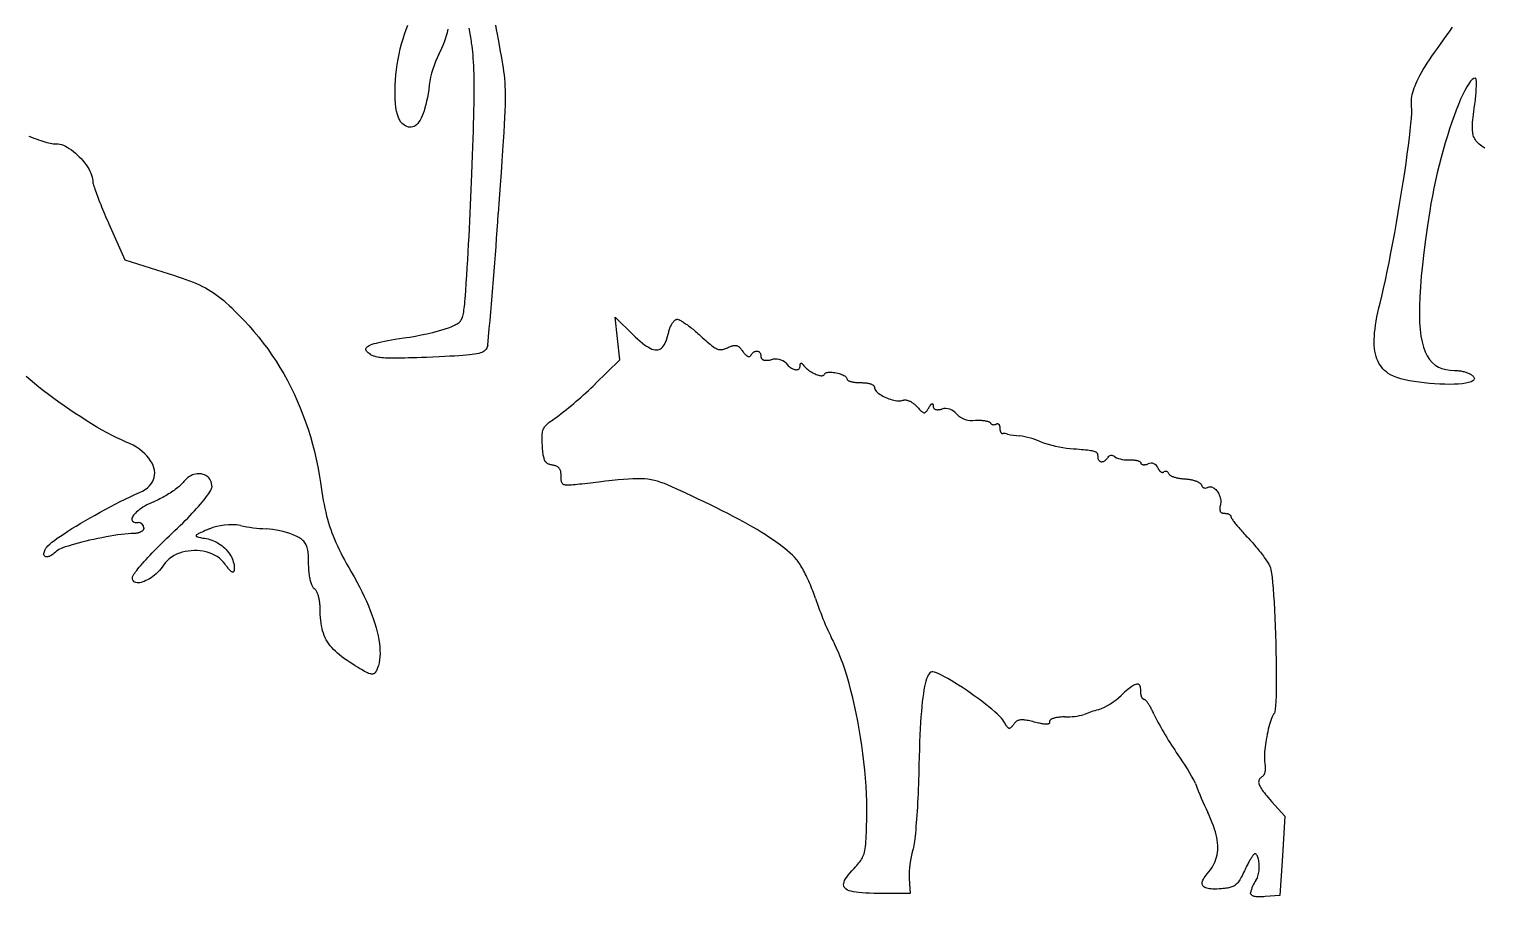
# Model space of a CAD drawing. Extents: x 3 to 294, y -207 to -4.
# Drawn here: x 67.7 to 135.6, y -86.2 to -45.6 of the extents above; entities that cross this region are included whole.
import ezdxf

# ---------------------------------------------------------------- set-up
doc = ezdxf.new("R2010")
doc.units = 0
doc.layers.get('0').update_dxf_attribs({"linetype": 'CONTINUOUS'})

msp = doc.modelspace()

# ---------------------------------------------------------------- linework, layer by layer
at = {"color": 1}
for p, q in [((71.404, -54.73), (72.158, -56.411)), ((72.158, -56.411), (74.213, -57.066)), ((95.138, -60.096), (95.029, -59.099)), ((95.029, -59.099), (95.854, -59.903)), ((95.247, -61.093), (95.138, -60.096)), ((83.619, -60.838), (83.619, -60.838)), ((94.11, -62.203), (95.247, -61.093)), ((131.116, -61.722), (131.116, -61.722)), ((82.666, -75.224), (82.666, -75.223)), ((125.673, -81.712), (126.294, -82.408)), ((126.294, -82.408), (126.175, -84.256)), ((126.175, -84.256), (126.057, -86.103)), ((108.76, -85.317), (108.799, -86.01)), ((108.799, -86.01), (107.323, -86.01)), ((124.692, -85.976), (124.691, -85.975)), ((126.057, -86.103), (125.371, -86.16))]:
    msp.add_line(p, q, dxfattribs=at)
for points in [[(85.1, -50.053), (85.031, -49.979), (84.97, -49.882), (84.918, -49.764), (84.873, -49.627), (84.836, -49.471), (84.806, -49.3), (84.785, -49.114), (84.77, -48.914), (84.763, -48.704), (84.763, -48.483), (84.771, -48.255), (84.785, -48.019), (84.806, -47.779), (84.834, -47.536), (84.868, -47.29), (84.909, -47.045), (84.956, -46.801), (85.009, -46.56), (85.069, -46.323), (85.135, -46.093), (85.206, -45.871), (85.283, -45.659), (85.366, -45.457)], [(89.454, -45.46), (89.488, -45.659), (89.527, -45.879), (89.571, -46.123), (89.62, -46.39), (89.674, -46.683)], [(88.337, -46.295), (88.323, -46.202), (88.308, -46.111), (88.293, -46.021), (88.278, -45.932), (88.262, -45.845), (88.246, -45.76), (88.23, -45.677), (88.214, -45.596)], [(132.21, -49.248), (132.203, -49.157), (132.201, -49.066), (132.203, -48.975), (132.21, -48.882), (132.222, -48.788), (132.24, -48.692), (132.263, -48.594), (132.291, -48.492), (132.326, -48.388), (132.366, -48.28), (132.413, -48.168), (132.467, -48.052), (132.528, -47.93), (132.595, -47.803), (132.669, -47.67), (132.752, -47.531), (132.841, -47.385), (132.939, -47.231), (133.044, -47.071), (133.158, -46.902), (133.28, -46.724), (133.411, -46.537), (133.551, -46.341), (133.7, -46.135)], [(133.7, -46.135), (133.808, -45.986), (133.914, -45.837), (134.017, -45.689), (134.117, -45.542)], [(88.344, -52.41), (88.362, -51.964), (88.379, -51.541), (88.394, -51.139), (88.407, -50.759), (88.419, -50.398), (88.429, -50.057), (88.437, -49.734), (88.444, -49.429), (88.45, -49.141), (88.453, -48.869), (88.456, -48.612), (88.456, -48.369), (88.455, -48.141), (88.452, -47.925), (88.448, -47.721), (88.442, -47.528), (88.435, -47.346), (88.426, -47.173), (88.415, -47.009), (88.403, -46.854), (88.389, -46.705), (88.373, -46.563), (88.356, -46.426), (88.337, -46.295)], [(89.674, -46.683), (89.712, -46.892), (89.747, -47.085), (89.778, -47.268), (89.806, -47.442), (89.83, -47.612), (89.851, -47.781), (89.868, -47.951), (89.882, -48.126), (89.892, -48.31), (89.898, -48.505), (89.901, -48.715), (89.9, -48.942), (89.895, -49.191), (89.886, -49.465), (89.874, -49.766), (89.857, -50.098), (89.837, -50.464), (89.812, -50.867), (89.784, -51.312), (89.751, -51.799), (89.715, -52.334), (89.674, -52.92), (89.629, -53.559), (89.579, -54.254)], [(135.182, -47.922), (135.114, -47.94), (135.04, -47.991), (134.96, -48.075), (134.874, -48.19), (134.785, -48.333), (134.692, -48.503), (134.595, -48.699), (134.496, -48.917), (134.394, -49.158), (134.292, -49.418), (134.188, -49.696), (134.085, -49.99), (133.982, -50.298), (133.879, -50.62), (133.779, -50.952), (133.681, -51.293), (133.586, -51.641), (133.494, -51.994), (133.407, -52.352), (133.324, -52.711), (133.246, -53.07), (133.175, -53.428), (133.11, -53.782), (133.053, -54.13)], [(135.134, -49.333), (135.148, -49.237), (135.16, -49.142), (135.172, -49.05), (135.182, -48.959), (135.192, -48.871), (135.2, -48.785), (135.208, -48.702), (135.214, -48.622), (135.22, -48.546), (135.225, -48.472), (135.228, -48.402), (135.231, -48.337), (135.233, -48.275), (135.233, -48.217), (135.233, -48.164), (135.232, -48.115), (135.229, -48.072), (135.226, -48.033), (135.221, -48), (135.215, -47.973), (135.209, -47.951), (135.201, -47.935), (135.192, -47.925), (135.182, -47.922)], [(86.361, -48.26), (86.333, -48.463), (86.303, -48.655), (86.271, -48.836), (86.237, -49.006), (86.2, -49.166), (86.16, -49.315), (86.119, -49.452), (86.075, -49.579), (86.029, -49.694), (85.981, -49.798), (85.93, -49.891), (85.878, -49.973), (85.823, -50.043), (85.767, -50.102), (85.708, -50.15), (85.648, -50.186), (85.586, -50.21), (85.522, -50.223), (85.456, -50.224), (85.388, -50.213), (85.319, -50.191), (85.247, -50.157), (85.175, -50.111), (85.1, -50.053)], [(130.738, -58.441), (130.818, -58.115), (130.9, -57.758), (130.985, -57.372), (131.071, -56.963), (131.158, -56.533), (131.245, -56.086), (131.332, -55.626), (131.418, -55.156), (131.503, -54.68), (131.585, -54.201), (131.665, -53.723), (131.742, -53.25), (131.816, -52.786), (131.885, -52.333), (131.949, -51.895), (132.007, -51.477), (132.06, -51.081), (132.106, -50.712), (132.144, -50.372), (132.175, -50.066), (132.198, -49.797), (132.212, -49.569), (132.216, -49.385), (132.21, -49.248)], [(135.627, -51.206), (135.554, -51.156), (135.485, -51.107), (135.423, -51.06), (135.365, -51.012), (135.313, -50.965), (135.266, -50.917), (135.224, -50.867), (135.187, -50.816), (135.155, -50.763), (135.127, -50.707), (135.103, -50.648), (135.084, -50.585), (135.069, -50.517), (135.058, -50.445), (135.051, -50.367), (135.047, -50.283), (135.047, -50.193), (135.05, -50.095), (135.057, -49.99), (135.067, -49.877), (135.079, -49.755), (135.095, -49.625), (135.113, -49.484), (135.134, -49.333)], [(67.671, -50.642), (67.789, -50.687), (67.904, -50.73), (68.016, -50.77), (68.124, -50.808), (68.227, -50.842), (68.327, -50.874), (68.421, -50.902), (68.511, -50.927), (68.595, -50.949), (68.673, -50.967), (68.744, -50.981), (68.809, -50.992), (68.867, -50.998), (68.918, -51.001), (68.961, -50.999)], [(68.961, -50.999), (69.035, -50.998), (69.115, -51.009), (69.198, -51.03), (69.286, -51.062), (69.375, -51.104), (69.467, -51.154), (69.56, -51.212), (69.654, -51.277), (69.748, -51.349), (69.841, -51.427), (69.932, -51.51), (70.021, -51.597), (70.107, -51.688), (70.189, -51.782), (70.267, -51.878), (70.34, -51.975), (70.406, -52.073), (70.467, -52.171), (70.52, -52.268), (70.565, -52.364), (70.601, -52.458), (70.628, -52.549), (70.644, -52.636), (70.65, -52.718)], [(70.65, -52.718), (70.652, -52.745), (70.657, -52.778), (70.665, -52.819), (70.677, -52.866), (70.692, -52.92), (70.709, -52.979), (70.73, -53.044), (70.753, -53.115), (70.779, -53.191), (70.807, -53.271), (70.838, -53.356), (70.871, -53.445), (70.907, -53.538), (70.944, -53.635), (70.983, -53.735), (71.024, -53.837), (71.067, -53.943), (71.111, -54.051), (71.157, -54.16), (71.204, -54.272), (71.253, -54.385), (71.302, -54.499), (71.353, -54.614), (71.404, -54.73)], [(133.053, -54.13), (132.949, -54.817), (132.857, -55.464), (132.777, -56.073), (132.711, -56.645), (132.656, -57.18), (132.615, -57.679), (132.586, -58.143), (132.571, -58.574), (132.569, -58.971), (132.58, -59.337), (132.605, -59.671), (132.643, -59.975), (132.695, -60.25), (132.761, -60.496), (132.841, -60.714), (132.935, -60.905), (133.044, -61.071), (133.167, -61.212), (133.304, -61.328), (133.457, -61.422), (133.624, -61.493), (133.806, -61.543), (134.003, -61.572), (134.216, -61.581)], [(74.213, -57.066), (74.43, -57.136), (74.633, -57.204), (74.825, -57.269), (75.005, -57.334), (75.176, -57.397), (75.337, -57.461), (75.49, -57.525), (75.635, -57.59), (75.774, -57.657), (75.908, -57.726), (76.037, -57.798), (76.162, -57.873), (76.285, -57.952), (76.405, -58.036), (76.525, -58.124), (76.645, -58.219), (76.765, -58.319), (76.888, -58.427), (77.014, -58.541), (77.143, -58.664), (77.276, -58.796), (77.416, -58.936), (77.562, -59.086), (77.715, -59.247)], [(87.31, -59.57), (87.384, -59.538), (87.451, -59.508), (87.513, -59.48), (87.569, -59.452), (87.621, -59.425), (87.667, -59.397), (87.71, -59.368), (87.748, -59.339), (87.782, -59.307), (87.813, -59.273), (87.84, -59.236), (87.865, -59.195), (87.887, -59.151), (87.907, -59.102), (87.924, -59.047), (87.94, -58.987), (87.954, -58.921), (87.968, -58.848), (87.98, -58.768), (87.992, -58.68), (88.004, -58.583), (88.015, -58.477), (88.027, -58.362), (88.04, -58.237)], [(131.116, -61.722), (131.028, -61.652), (130.946, -61.578), (130.87, -61.5), (130.801, -61.417), (130.739, -61.329), (130.682, -61.237), (130.633, -61.139), (130.589, -61.035), (130.552, -60.926), (130.521, -60.811), (130.497, -60.689), (130.479, -60.561), (130.467, -60.427), (130.461, -60.285), (130.461, -60.137), (130.468, -59.981), (130.48, -59.817), (130.499, -59.646), (130.524, -59.467), (130.555, -59.279), (130.591, -59.083), (130.634, -58.878), (130.683, -58.664), (130.738, -58.441)], [(77.715, -59.247), (77.95, -59.501), (78.178, -59.761), (78.398, -60.028), (78.612, -60.3), (78.818, -60.578), (79.016, -60.862), (79.208, -61.151), (79.392, -61.446), (79.568, -61.746), (79.737, -62.052), (79.898, -62.362), (80.051, -62.678), (80.197, -62.998), (80.335, -63.324), (80.466, -63.654), (80.588, -63.988), (80.702, -64.327), (80.809, -64.67), (80.907, -65.018), (80.998, -65.369), (81.08, -65.725), (81.154, -66.084), (81.219, -66.447), (81.277, -66.814)], [(97.509, -59.884), (97.521, -59.835), (97.534, -59.787), (97.547, -59.74), (97.562, -59.694), (97.577, -59.65), (97.593, -59.608), (97.609, -59.567), (97.626, -59.527), (97.644, -59.49), (97.662, -59.454), (97.68, -59.42), (97.698, -59.388), (97.717, -59.359), (97.737, -59.331), (97.756, -59.306), (97.775, -59.283), (97.795, -59.262), (97.815, -59.244), (97.834, -59.228), (97.854, -59.215), (97.873, -59.205), (97.893, -59.198), (97.912, -59.193), (97.931, -59.192)], [(97.931, -59.192), (97.95, -59.193), (97.973, -59.199), (98, -59.207), (98.029, -59.219), (98.061, -59.234), (98.096, -59.252), (98.134, -59.273), (98.174, -59.297), (98.217, -59.323), (98.261, -59.352), (98.308, -59.383), (98.356, -59.417), (98.406, -59.453), (98.457, -59.491), (98.51, -59.531), (98.563, -59.573), (98.618, -59.616), (98.673, -59.661), (98.73, -59.708), (98.786, -59.756), (98.843, -59.805), (98.9, -59.855), (98.957, -59.907), (99.014, -59.959)], [(83.619, -60.838), (83.558, -60.796), (83.507, -60.756), (83.465, -60.717), (83.433, -60.679), (83.411, -60.643), (83.4, -60.608), (83.399, -60.574), (83.408, -60.541), (83.428, -60.509), (83.46, -60.478), (83.502, -60.447), (83.557, -60.417), (83.622, -60.387), (83.7, -60.358), (83.79, -60.329), (83.892, -60.3), (84.006, -60.271), (84.133, -60.242), (84.273, -60.213), (84.426, -60.184), (84.592, -60.155), (84.772, -60.125), (84.965, -60.094), (85.173, -60.063)], [(89.089, -60.397), (89.074, -60.449), (89.059, -60.497), (89.04, -60.541), (89.017, -60.582), (88.99, -60.62), (88.956, -60.654), (88.916, -60.686), (88.868, -60.715), (88.812, -60.741), (88.745, -60.765), (88.668, -60.787), (88.579, -60.807), (88.477, -60.825), (88.361, -60.842), (88.23, -60.857), (88.084, -60.872), (87.921, -60.885), (87.74, -60.898), (87.54, -60.91), (87.32, -60.922), (87.08, -60.934), (86.818, -60.946), (86.533, -60.958), (86.225, -60.97)], [(95.854, -59.903), (95.975, -60.019), (96.091, -60.125), (96.201, -60.22), (96.305, -60.306), (96.405, -60.381), (96.499, -60.447), (96.589, -60.502), (96.673, -60.547), (96.754, -60.582), (96.829, -60.606), (96.901, -60.621), (96.968, -60.625), (97.031, -60.619), (97.09, -60.603), (97.146, -60.577), (97.198, -60.541), (97.247, -60.494), (97.293, -60.438), (97.336, -60.371), (97.375, -60.294), (97.412, -60.207), (97.447, -60.109), (97.479, -60.002), (97.509, -59.884)], [(99.014, -59.959), (99.102, -60.042), (99.185, -60.118), (99.263, -60.188), (99.335, -60.252), (99.403, -60.31), (99.466, -60.362), (99.525, -60.409), (99.581, -60.451), (99.633, -60.487), (99.683, -60.518), (99.73, -60.545), (99.774, -60.566), (99.817, -60.583), (99.859, -60.596), (99.9, -60.605), (99.94, -60.609), (99.98, -60.61), (100.02, -60.607), (100.06, -60.601), (100.101, -60.591), (100.144, -60.578), (100.188, -60.561), (100.234, -60.542), (100.283, -60.521)], [(100.283, -60.521), (100.329, -60.5), (100.372, -60.481), (100.413, -60.465), (100.452, -60.451), (100.488, -60.439), (100.522, -60.429), (100.555, -60.421), (100.586, -60.416), (100.615, -60.414), (100.643, -60.414), (100.67, -60.416), (100.696, -60.421), (100.721, -60.428), (100.746, -60.438), (100.77, -60.451), (100.793, -60.467), (100.817, -60.485), (100.84, -60.506), (100.864, -60.529), (100.888, -60.556), (100.912, -60.585), (100.938, -60.618), (100.964, -60.653), (100.991, -60.691)], [(86.225, -60.97), (85.996, -60.979), (85.782, -60.987), (85.582, -60.994), (85.396, -61), (85.222, -61.004), (85.061, -61.008), (84.912, -61.01), (84.773, -61.011), (84.646, -61.011), (84.528, -61.009), (84.42, -61.007), (84.321, -61.003), (84.23, -60.997), (84.147, -60.99), (84.071, -60.982), (84.002, -60.972), (83.938, -60.961), (83.881, -60.948), (83.828, -60.934), (83.78, -60.918), (83.735, -60.9), (83.694, -60.881), (83.655, -60.861), (83.619, -60.838)], [(100.991, -60.691), (101.011, -60.72), (101.031, -60.747), (101.051, -60.772), (101.071, -60.795), (101.09, -60.817), (101.109, -60.837), (101.127, -60.854), (101.146, -60.87), (101.163, -60.885), (101.181, -60.897), (101.198, -60.907), (101.215, -60.916), (101.231, -60.923), (101.246, -60.928), (101.262, -60.93), (101.276, -60.931), (101.29, -60.931), (101.304, -60.928), (101.317, -60.923), (101.33, -60.916), (101.341, -60.908), (101.352, -60.897), (101.363, -60.884), (101.373, -60.87)], [(101.373, -60.87), (101.395, -60.836), (101.418, -60.806), (101.442, -60.779), (101.467, -60.756), (101.492, -60.735), (101.518, -60.718), (101.544, -60.703), (101.57, -60.692), (101.595, -60.684), (101.621, -60.679), (101.646, -60.678), (101.67, -60.679), (101.693, -60.683), (101.715, -60.69), (101.736, -60.7), (101.756, -60.714), (101.773, -60.73), (101.789, -60.749), (101.804, -60.771), (101.816, -60.796), (101.825, -60.823), (101.832, -60.854), (101.837, -60.887), (101.838, -60.923)], [(101.838, -60.923), (101.839, -60.944), (101.841, -60.964), (101.845, -60.982), (101.851, -60.999), (101.858, -61.015), (101.867, -61.03), (101.878, -61.043), (101.89, -61.055), (101.904, -61.066), (101.92, -61.076), (101.937, -61.084), (101.956, -61.091), (101.977, -61.097), (101.999, -61.102), (102.024, -61.105), (102.05, -61.107), (102.078, -61.108), (102.107, -61.108), (102.139, -61.106), (102.172, -61.104), (102.207, -61.1), (102.244, -61.095), (102.283, -61.088), (102.324, -61.081)], [(103.01, -61.245), (103.043, -61.286), (103.078, -61.325), (103.114, -61.36), (103.15, -61.393), (103.187, -61.422), (103.224, -61.449), (103.261, -61.472), (103.297, -61.492), (103.333, -61.51), (103.369, -61.524), (103.404, -61.535), (103.437, -61.542), (103.469, -61.546), (103.5, -61.547), (103.528, -61.545), (103.555, -61.539), (103.579, -61.53), (103.601, -61.517), (103.621, -61.501), (103.637, -61.481), (103.65, -61.457), (103.66, -61.43), (103.666, -61.399), (103.669, -61.365)], [(103.669, -61.365), (103.669, -61.348), (103.67, -61.332), (103.671, -61.317), (103.673, -61.304), (103.676, -61.292), (103.679, -61.281), (103.682, -61.272), (103.686, -61.264), (103.691, -61.257), (103.695, -61.252), (103.701, -61.248), (103.706, -61.245), (103.713, -61.244), (103.719, -61.244), (103.726, -61.245), (103.734, -61.248), (103.741, -61.252), (103.749, -61.257), (103.758, -61.264), (103.767, -61.272), (103.776, -61.282), (103.786, -61.293), (103.796, -61.305), (103.806, -61.319)], [(103.806, -61.319), (103.839, -61.362), (103.877, -61.404), (103.918, -61.445), (103.962, -61.486), (104.009, -61.525), (104.058, -61.562), (104.108, -61.598), (104.16, -61.632), (104.213, -61.664), (104.266, -61.694), (104.319, -61.721), (104.372, -61.746), (104.423, -61.767), (104.474, -61.786), (104.522, -61.801), (104.568, -61.813), (104.611, -61.822), (104.651, -61.826), (104.688, -61.826), (104.72, -61.823), (104.748, -61.814), (104.771, -61.801), (104.788, -61.783), (104.8, -61.76)], [(104.8, -61.76), (104.814, -61.734), (104.837, -61.712), (104.867, -61.694), (104.904, -61.681), (104.948, -61.671), (104.997, -61.665), (105.051, -61.662), (105.108, -61.663), (105.168, -61.667), (105.23, -61.674), (105.294, -61.683), (105.358, -61.696), (105.421, -61.71), (105.484, -61.728), (105.544, -61.747), (105.601, -61.768), (105.655, -61.791), (105.704, -61.815), (105.748, -61.841), (105.786, -61.868), (105.817, -61.897), (105.84, -61.926), (105.854, -61.956), (105.859, -61.986)], [(135.116, -61.899), (135.136, -61.963), (135.118, -62.019), (135.066, -62.069), (134.982, -62.112), (134.87, -62.148), (134.731, -62.178), (134.57, -62.201), (134.388, -62.217), (134.189, -62.227), (133.976, -62.232), (133.752, -62.23), (133.519, -62.222), (133.28, -62.209), (133.039, -62.19), (132.798, -62.166), (132.56, -62.136), (132.328, -62.101), (132.105, -62.061), (131.894, -62.017), (131.697, -61.967), (131.518, -61.912), (131.36, -61.853), (131.225, -61.79), (131.116, -61.722)], [(134.216, -61.581), (134.265, -61.582), (134.314, -61.584), (134.363, -61.588), (134.412, -61.593), (134.46, -61.599), (134.508, -61.606), (134.555, -61.615), (134.601, -61.625), (134.646, -61.636), (134.691, -61.648), (134.733, -61.661), (134.775, -61.675), (134.815, -61.689), (134.853, -61.705), (134.89, -61.722), (134.925, -61.739), (134.957, -61.757), (134.988, -61.776), (135.016, -61.795), (135.041, -61.815), (135.064, -61.835), (135.084, -61.856), (135.102, -61.877), (135.116, -61.899)], [(72.185, -64.913), (71.99, -64.828), (71.781, -64.73), (71.562, -64.619), (71.333, -64.498), (71.095, -64.365), (70.851, -64.224), (70.601, -64.075), (70.348, -63.918), (70.092, -63.755), (69.835, -63.588), (69.58, -63.416), (69.326, -63.241), (69.076, -63.065), (68.831, -62.887), (68.593, -62.71), (68.362, -62.534), (68.142, -62.36), (67.932, -62.189), (67.736, -62.023), (67.553, -61.862)], [(105.859, -61.986), (105.861, -61.997), (105.865, -62.008), (105.872, -62.019), (105.882, -62.03), (105.895, -62.04), (105.91, -62.05), (105.927, -62.06), (105.947, -62.069), (105.969, -62.078), (105.993, -62.087), (106.019, -62.095), (106.047, -62.102), (106.077, -62.11), (106.109, -62.116), (106.142, -62.123), (106.177, -62.128), (106.213, -62.133), (106.251, -62.138), (106.289, -62.142), (106.329, -62.145), (106.371, -62.148), (106.413, -62.149), (106.455, -62.151), (106.499, -62.151)], [(106.499, -62.151), (106.547, -62.151), (106.594, -62.153), (106.639, -62.155), (106.682, -62.158), (106.724, -62.162), (106.764, -62.167), (106.802, -62.173), (106.839, -62.18), (106.874, -62.187), (106.906, -62.195), (106.937, -62.204), (106.966, -62.214), (106.992, -62.224), (107.017, -62.235), (107.04, -62.247), (107.06, -62.26), (107.078, -62.273), (107.094, -62.287), (107.107, -62.302), (107.119, -62.317), (107.127, -62.332), (107.134, -62.349), (107.137, -62.366), (107.139, -62.383)], [(107.139, -62.383), (107.144, -62.422), (107.158, -62.461), (107.181, -62.501), (107.212, -62.542), (107.25, -62.583), (107.295, -62.623), (107.346, -62.663), (107.402, -62.702), (107.463, -62.74), (107.528, -62.777), (107.596, -62.812), (107.666, -62.845), (107.739, -62.876), (107.812, -62.904), (107.886, -62.929), (107.96, -62.951), (108.034, -62.97), (108.105, -62.984), (108.175, -62.995), (108.241, -63.001), (108.304, -63.002), (108.363, -62.999), (108.417, -62.989), (108.465, -62.975)], [(108.465, -62.975), (108.486, -62.968), (108.508, -62.963), (108.531, -62.96), (108.555, -62.958), (108.58, -62.959), (108.605, -62.961), (108.631, -62.965), (108.658, -62.971), (108.686, -62.978), (108.714, -62.987), (108.742, -62.998), (108.771, -63.01), (108.8, -63.023), (108.829, -63.038), (108.858, -63.055), (108.887, -63.073), (108.916, -63.092), (108.946, -63.113), (108.974, -63.135), (109.003, -63.158), (109.031, -63.183), (109.059, -63.209), (109.086, -63.236), (109.113, -63.264)], [(109.674, -63.323), (109.69, -63.296), (109.705, -63.272), (109.719, -63.249), (109.733, -63.229), (109.746, -63.211), (109.758, -63.194), (109.77, -63.179), (109.781, -63.167), (109.792, -63.156), (109.802, -63.148), (109.812, -63.141), (109.82, -63.136), (109.829, -63.134), (109.836, -63.133), (109.843, -63.134), (109.849, -63.138), (109.855, -63.143), (109.86, -63.15), (109.864, -63.159), (109.868, -63.171), (109.87, -63.184), (109.873, -63.199), (109.874, -63.217), (109.875, -63.236)], [(91.639, -65.094), (91.633, -64.998), (91.629, -64.909), (91.625, -64.826), (91.623, -64.75), (91.623, -64.679), (91.625, -64.613), (91.63, -64.552), (91.637, -64.496), (91.646, -64.443), (91.659, -64.393), (91.675, -64.346), (91.694, -64.302), (91.717, -64.259), (91.744, -64.218), (91.775, -64.178), (91.811, -64.138), (91.851, -64.099), (91.895, -64.058), (91.945, -64.017), (92.001, -63.974), (92.061, -63.93), (92.128, -63.883), (92.2, -63.833), (92.279, -63.78)], [(109.113, -63.264), (109.155, -63.309), (109.194, -63.351), (109.23, -63.389), (109.263, -63.423), (109.294, -63.453), (109.322, -63.479), (109.348, -63.501), (109.373, -63.52), (109.395, -63.535), (109.416, -63.546), (109.436, -63.554), (109.455, -63.557), (109.473, -63.557), (109.49, -63.554), (109.507, -63.547), (109.524, -63.536), (109.541, -63.521), (109.557, -63.504), (109.575, -63.482), (109.592, -63.457), (109.611, -63.429), (109.631, -63.397), (109.652, -63.361), (109.674, -63.323)], [(109.875, -63.236), (109.876, -63.256), (109.878, -63.276), (109.882, -63.293), (109.888, -63.31), (109.894, -63.326), (109.902, -63.34), (109.911, -63.353), (109.922, -63.364), (109.934, -63.375), (109.948, -63.384), (109.962, -63.392), (109.979, -63.399), (109.996, -63.404), (110.015, -63.409), (110.035, -63.412), (110.057, -63.414), (110.08, -63.414), (110.104, -63.414), (110.13, -63.412), (110.157, -63.409), (110.185, -63.404), (110.215, -63.399), (110.246, -63.392), (110.278, -63.384)], [(111.852, -63.911), (111.894, -63.909), (111.935, -63.907), (111.975, -63.907), (112.015, -63.907), (112.055, -63.908), (112.094, -63.909), (112.132, -63.911), (112.169, -63.914), (112.205, -63.918), (112.239, -63.922), (112.273, -63.926), (112.306, -63.932), (112.336, -63.937), (112.366, -63.944), (112.393, -63.951), (112.419, -63.958), (112.443, -63.966), (112.465, -63.974), (112.485, -63.983), (112.503, -63.992), (112.519, -64.002), (112.532, -64.012), (112.543, -64.022), (112.551, -64.033)], [(112.818, -64.085), (112.829, -64.079), (112.841, -64.073), (112.852, -64.07), (112.863, -64.067), (112.873, -64.066), (112.884, -64.067), (112.894, -64.068), (112.903, -64.071), (112.913, -64.075), (112.921, -64.081), (112.93, -64.087), (112.938, -64.095), (112.945, -64.104), (112.952, -64.113), (112.959, -64.124), (112.964, -64.136), (112.97, -64.15), (112.974, -64.164), (112.978, -64.179), (112.982, -64.195), (112.984, -64.211), (112.986, -64.229), (112.987, -64.248), (112.988, -64.267)], [(112.988, -64.267), (112.988, -64.287), (112.989, -64.306), (112.991, -64.325), (112.993, -64.343), (112.995, -64.36), (112.999, -64.377), (113.002, -64.394), (113.007, -64.409), (113.011, -64.424), (113.016, -64.439), (113.022, -64.452), (113.028, -64.464), (113.034, -64.476), (113.041, -64.487), (113.048, -64.496), (113.056, -64.505), (113.064, -64.513), (113.072, -64.519), (113.08, -64.525), (113.089, -64.529), (113.097, -64.532), (113.106, -64.534), (113.115, -64.534), (113.125, -64.534)], [(72.838, -67.284), (72.977, -67.216), (73.101, -67.14), (73.209, -67.058), (73.301, -66.971), (73.379, -66.878), (73.441, -66.781), (73.489, -66.68), (73.522, -66.575), (73.54, -66.468), (73.545, -66.358), (73.534, -66.247), (73.51, -66.134), (73.472, -66.021), (73.421, -65.909), (73.356, -65.797), (73.277, -65.686), (73.185, -65.577), (73.08, -65.47), (72.962, -65.366), (72.832, -65.266), (72.689, -65.17), (72.533, -65.079), (72.365, -64.993), (72.185, -64.913)], [(92.105, -66.001), (92.063, -65.995), (92.024, -65.987), (91.987, -65.978), (91.953, -65.967), (91.921, -65.954), (91.892, -65.94), (91.865, -65.923), (91.84, -65.904), (91.817, -65.882), (91.796, -65.857), (91.776, -65.83), (91.759, -65.799), (91.743, -65.764), (91.728, -65.726), (91.715, -65.684), (91.703, -65.638), (91.692, -65.587), (91.683, -65.532), (91.674, -65.472), (91.666, -65.408), (91.658, -65.338), (91.652, -65.262), (91.645, -65.181), (91.639, -65.094)], [(116.278, -65.224), (116.425, -65.236), (116.56, -65.247), (116.685, -65.257), (116.798, -65.267), (116.901, -65.277), (116.995, -65.286), (117.079, -65.296), (117.154, -65.306), (117.221, -65.316), (117.28, -65.326), (117.332, -65.338), (117.377, -65.35), (117.416, -65.362), (117.448, -65.376), (117.475, -65.391), (117.498, -65.408), (117.516, -65.426), (117.53, -65.445), (117.54, -65.466), (117.548, -65.489), (117.553, -65.515), (117.555, -65.542), (117.557, -65.572), (117.557, -65.604)], [(117.557, -65.604), (117.559, -65.639), (117.563, -65.672), (117.57, -65.701), (117.58, -65.729), (117.592, -65.753), (117.606, -65.774), (117.622, -65.793), (117.64, -65.809), (117.659, -65.822), (117.68, -65.832), (117.702, -65.839), (117.726, -65.843), (117.75, -65.844), (117.774, -65.842), (117.8, -65.838), (117.825, -65.83), (117.851, -65.819), (117.877, -65.805), (117.902, -65.788), (117.927, -65.768), (117.952, -65.745), (117.975, -65.719), (117.998, -65.689), (118.02, -65.656)], [(119.065, -65.76), (119.099, -65.759), (119.133, -65.758), (119.166, -65.759), (119.198, -65.76), (119.23, -65.762), (119.26, -65.765), (119.29, -65.768), (119.318, -65.772), (119.346, -65.776), (119.372, -65.781), (119.397, -65.787), (119.42, -65.793), (119.442, -65.8), (119.463, -65.807), (119.482, -65.814), (119.499, -65.822), (119.514, -65.831), (119.528, -65.84), (119.54, -65.849), (119.55, -65.859), (119.558, -65.869), (119.563, -65.879), (119.567, -65.89), (119.568, -65.9)], [(119.568, -65.9), (119.569, -65.911), (119.571, -65.921), (119.575, -65.93), (119.58, -65.939), (119.587, -65.947), (119.595, -65.954), (119.604, -65.96), (119.615, -65.966), (119.627, -65.971), (119.64, -65.975), (119.654, -65.978), (119.669, -65.981), (119.685, -65.983), (119.702, -65.984), (119.72, -65.984), (119.739, -65.983), (119.758, -65.982), (119.778, -65.98), (119.799, -65.977), (119.821, -65.973), (119.843, -65.969), (119.865, -65.963), (119.888, -65.957), (119.912, -65.95)], [(76.22, -67.024), (76.216, -66.941), (76.203, -66.864), (76.183, -66.792), (76.155, -66.726), (76.121, -66.666), (76.08, -66.612), (76.034, -66.564), (75.982, -66.522), (75.926, -66.487), (75.866, -66.457), (75.803, -66.435), (75.736, -66.418), (75.668, -66.409), (75.597, -66.406), (75.525, -66.41), (75.452, -66.422), (75.379, -66.44), (75.306, -66.465), (75.234, -66.498), (75.163, -66.538), (75.094, -66.586), (75.028, -66.641), (74.965, -66.704), (74.905, -66.775)], [(92.516, -66.528), (92.516, -66.486), (92.514, -66.446), (92.511, -66.408), (92.507, -66.373), (92.501, -66.339), (92.495, -66.307), (92.487, -66.277), (92.477, -66.248), (92.466, -66.222), (92.454, -66.197), (92.44, -66.174), (92.424, -66.152), (92.407, -66.132), (92.389, -66.114), (92.368, -66.097), (92.346, -66.081), (92.322, -66.067), (92.297, -66.054), (92.27, -66.042), (92.241, -66.032), (92.21, -66.023), (92.177, -66.014), (92.142, -66.007), (92.105, -66.001)], [(93.476, -66.887), (93.364, -66.9), (93.261, -66.911), (93.167, -66.921), (93.081, -66.929), (93.003, -66.935), (92.933, -66.939), (92.869, -66.942), (92.813, -66.942), (92.762, -66.94), (92.718, -66.935), (92.68, -66.927), (92.646, -66.917), (92.618, -66.904), (92.594, -66.888), (92.574, -66.869), (92.558, -66.846), (92.545, -66.82), (92.535, -66.79), (92.528, -66.757), (92.523, -66.72), (92.519, -66.678), (92.517, -66.632), (92.517, -66.582), (92.516, -66.528)], [(120.367, -66.134), (120.375, -66.154), (120.384, -66.173), (120.393, -66.191), (120.403, -66.208), (120.413, -66.225), (120.424, -66.24), (120.435, -66.254), (120.447, -66.268), (120.459, -66.28), (120.471, -66.292), (120.483, -66.302), (120.496, -66.311), (120.509, -66.319), (120.521, -66.326), (120.534, -66.332), (120.547, -66.336), (120.56, -66.339), (120.573, -66.341), (120.586, -66.341), (120.599, -66.341), (120.611, -66.338), (120.624, -66.335), (120.636, -66.33), (120.648, -66.323)], [(120.881, -66.414), (120.887, -66.428), (120.896, -66.441), (120.908, -66.454), (120.922, -66.467), (120.939, -66.48), (120.959, -66.493), (120.982, -66.506), (121.006, -66.518), (121.033, -66.53), (121.062, -66.541), (121.093, -66.553), (121.126, -66.563), (121.16, -66.574), (121.197, -66.583), (121.234, -66.593), (121.274, -66.601), (121.314, -66.61), (121.356, -66.617), (121.398, -66.624), (121.442, -66.63), (121.487, -66.635), (121.532, -66.64), (121.578, -66.644), (121.624, -66.646)], [(74.905, -66.775), (74.875, -66.812), (74.841, -66.85), (74.803, -66.889), (74.761, -66.929), (74.716, -66.97), (74.668, -67.012), (74.617, -67.054), (74.563, -67.097), (74.506, -67.14), (74.448, -67.183), (74.387, -67.226), (74.324, -67.268), (74.26, -67.311), (74.194, -67.352), (74.127, -67.394), (74.058, -67.434), (73.989, -67.474), (73.92, -67.512), (73.85, -67.55), (73.78, -67.586), (73.71, -67.62), (73.64, -67.653), (73.57, -67.684), (73.501, -67.714)], [(74.363, -69.184), (74.49, -69.065), (74.615, -68.946), (74.736, -68.827), (74.856, -68.709), (74.972, -68.592), (75.084, -68.477), (75.194, -68.363), (75.299, -68.252), (75.4, -68.143), (75.496, -68.037), (75.588, -67.934), (75.675, -67.834), (75.756, -67.738), (75.832, -67.646), (75.902, -67.559), (75.966, -67.476), (76.023, -67.398), (76.074, -67.326), (76.117, -67.259), (76.154, -67.199), (76.182, -67.145), (76.203, -67.098), (76.216, -67.057), (76.22, -67.024)], [(81.277, -66.814), (81.31, -67.037), (81.344, -67.251), (81.378, -67.455), (81.413, -67.651), (81.449, -67.839), (81.487, -68.02), (81.526, -68.195), (81.568, -68.365), (81.611, -68.53), (81.658, -68.692), (81.706, -68.85), (81.758, -69.006), (81.814, -69.161), (81.873, -69.314), (81.935, -69.468), (82.002, -69.623), (82.073, -69.779), (82.149, -69.938), (82.23, -70.099), (82.316, -70.265), (82.407, -70.435), (82.504, -70.611), (82.607, -70.792), (82.717, -70.981)], [(98.883, -67.578), (98.597, -67.442), (98.337, -67.319), (98.101, -67.208), (97.886, -67.108), (97.688, -67.018), (97.506, -66.939), (97.335, -66.87), (97.174, -66.811), (97.019, -66.761), (96.867, -66.72), (96.715, -66.688), (96.562, -66.664), (96.403, -66.648), (96.235, -66.64), (96.057, -66.638), (95.865, -66.644), (95.656, -66.656), (95.427, -66.674), (95.175, -66.697), (94.898, -66.726), (94.592, -66.76), (94.255, -66.798), (93.884, -66.841), (93.476, -66.887)], [(121.624, -66.646), (121.671, -66.649), (121.717, -66.654), (121.763, -66.659), (121.808, -66.665), (121.852, -66.672), (121.896, -66.68), (121.938, -66.688), (121.979, -66.698), (122.019, -66.708), (122.058, -66.719), (122.096, -66.731), (122.131, -66.743), (122.166, -66.756), (122.198, -66.77), (122.228, -66.784), (122.257, -66.798), (122.283, -66.813), (122.307, -66.828), (122.329, -66.844), (122.348, -66.86), (122.364, -66.876), (122.378, -66.892), (122.389, -66.909), (122.397, -66.925)], [(122.675, -67.052), (122.713, -67.033), (122.752, -67.021), (122.791, -67.016), (122.831, -67.017), (122.871, -67.025), (122.911, -67.039), (122.951, -67.058), (122.99, -67.083), (123.028, -67.112), (123.064, -67.145), (123.099, -67.183), (123.133, -67.224), (123.164, -67.268), (123.192, -67.316), (123.218, -67.365), (123.241, -67.417), (123.261, -67.47), (123.277, -67.525), (123.289, -67.581), (123.297, -67.637), (123.301, -67.694), (123.3, -67.75), (123.294, -67.806), (123.283, -67.861)], [(68.466, -69.885), (68.504, -69.831), (68.564, -69.767), (68.645, -69.693), (68.746, -69.61), (68.864, -69.52), (69, -69.422), (69.151, -69.317), (69.317, -69.206), (69.495, -69.091), (69.685, -68.971), (69.886, -68.848), (70.095, -68.722), (70.312, -68.594), (70.536, -68.465), (70.765, -68.336), (70.997, -68.207), (71.232, -68.079), (71.468, -67.954), (71.705, -67.831), (71.939, -67.711), (72.171, -67.596), (72.399, -67.486), (72.622, -67.382), (72.838, -67.284)], [(73.501, -67.714), (73.39, -67.762), (73.283, -67.812), (73.182, -67.864), (73.087, -67.917), (72.997, -67.971), (72.914, -68.026), (72.837, -68.08), (72.766, -68.135), (72.703, -68.189), (72.647, -68.242), (72.598, -68.293), (72.558, -68.343), (72.525, -68.391), (72.501, -68.437), (72.485, -68.48), (72.478, -68.521), (72.48, -68.557), (72.491, -68.59), (72.513, -68.619), (72.544, -68.644), (72.585, -68.663), (72.636, -68.678), (72.699, -68.687), (72.772, -68.69)], [(103.494, -70.408), (103.404, -70.311), (103.305, -70.211), (103.199, -70.111), (103.084, -70.009), (102.961, -69.906), (102.829, -69.801), (102.689, -69.694), (102.54, -69.586), (102.382, -69.476), (102.215, -69.364), (102.039, -69.251), (101.854, -69.135), (101.66, -69.018), (101.456, -68.899), (101.243, -68.777), (101.02, -68.653), (100.788, -68.527), (100.546, -68.399), (100.294, -68.268), (100.032, -68.135), (99.76, -68), (99.478, -67.862), (99.186, -67.721), (98.883, -67.578)], [(123.283, -67.861), (123.274, -67.895), (123.267, -67.928), (123.261, -67.958), (123.257, -67.988), (123.254, -68.015), (123.252, -68.041), (123.252, -68.065), (123.253, -68.088), (123.256, -68.109), (123.26, -68.129), (123.266, -68.147), (123.273, -68.163), (123.281, -68.179), (123.291, -68.192), (123.303, -68.204), (123.316, -68.215), (123.33, -68.225), (123.347, -68.233), (123.364, -68.24), (123.383, -68.245), (123.404, -68.249), (123.427, -68.252), (123.451, -68.254), (123.476, -68.255)], [(123.476, -68.255), (123.496, -68.255), (123.516, -68.256), (123.536, -68.258), (123.555, -68.26), (123.573, -68.263), (123.591, -68.267), (123.608, -68.271), (123.625, -68.275), (123.641, -68.281), (123.657, -68.286), (123.671, -68.293), (123.685, -68.299), (123.698, -68.306), (123.71, -68.314), (123.721, -68.322), (123.731, -68.33), (123.74, -68.339), (123.748, -68.348), (123.755, -68.357), (123.761, -68.366), (123.766, -68.376), (123.769, -68.386), (123.771, -68.396), (123.772, -68.407)], [(123.772, -68.407), (123.774, -68.419), (123.779, -68.435), (123.789, -68.455), (123.802, -68.478), (123.818, -68.505), (123.837, -68.535), (123.86, -68.568), (123.886, -68.603), (123.914, -68.642), (123.946, -68.683), (123.98, -68.726), (124.016, -68.772), (124.055, -68.82), (124.096, -68.869), (124.139, -68.921), (124.185, -68.974), (124.232, -69.028), (124.281, -69.084), (124.331, -69.141), (124.383, -69.199), (124.437, -69.258), (124.491, -69.317), (124.547, -69.377), (124.604, -69.437)], [(72.573, -69.198), (72.447, -69.202), (72.307, -69.212), (72.155, -69.226), (71.993, -69.244), (71.822, -69.267), (71.644, -69.294), (71.46, -69.324), (71.272, -69.357), (71.081, -69.393), (70.889, -69.432), (70.698, -69.472), (70.509, -69.514), (70.323, -69.558), (70.143, -69.602), (69.969, -69.647), (69.803, -69.692), (69.647, -69.738), (69.503, -69.782), (69.371, -69.826), (69.254, -69.869), (69.153, -69.911), (69.07, -69.95), (69.005, -69.988), (68.961, -70.023)], [(72.507, -71.256), (72.511, -71.229), (72.524, -71.195), (72.545, -71.153), (72.573, -71.105), (72.61, -71.05), (72.653, -70.989), (72.704, -70.922), (72.761, -70.849), (72.825, -70.771), (72.895, -70.688), (72.971, -70.601), (73.052, -70.509), (73.139, -70.413), (73.231, -70.314), (73.327, -70.211), (73.428, -70.105), (73.533, -69.996), (73.643, -69.885), (73.755, -69.772), (73.871, -69.657), (73.99, -69.54), (74.112, -69.422), (74.237, -69.304), (74.363, -69.184)], [(73.037, -68.941), (73.036, -68.959), (73.033, -68.975), (73.028, -68.992), (73.021, -69.008), (73.011, -69.024), (73.001, -69.039), (72.988, -69.054), (72.974, -69.069), (72.958, -69.083), (72.94, -69.096), (72.921, -69.109), (72.901, -69.121), (72.879, -69.132), (72.856, -69.142), (72.832, -69.152), (72.807, -69.161), (72.78, -69.169), (72.753, -69.176), (72.725, -69.182), (72.696, -69.188), (72.666, -69.192), (72.636, -69.195), (72.605, -69.197), (72.573, -69.198)], [(76.087, -68.987), (75.992, -69.027), (75.906, -69.064), (75.827, -69.098), (75.757, -69.128), (75.695, -69.156), (75.64, -69.182), (75.594, -69.205), (75.555, -69.226), (75.524, -69.246), (75.5, -69.263), (75.484, -69.279), (75.476, -69.294), (75.476, -69.307), (75.482, -69.32), (75.496, -69.332), (75.518, -69.343), (75.546, -69.354), (75.582, -69.364), (75.625, -69.375), (75.675, -69.386), (75.732, -69.397), (75.796, -69.409), (75.867, -69.421), (75.945, -69.435)], [(80.73, -70.585), (80.729, -70.48), (80.727, -70.382), (80.724, -70.29), (80.719, -70.204), (80.712, -70.123), (80.703, -70.048), (80.691, -69.978), (80.678, -69.913), (80.662, -69.852), (80.643, -69.795), (80.621, -69.742), (80.597, -69.693), (80.569, -69.647), (80.537, -69.604), (80.502, -69.563), (80.464, -69.525), (80.421, -69.488), (80.375, -69.454), (80.324, -69.42), (80.269, -69.388), (80.209, -69.356), (80.144, -69.325), (80.075, -69.294), (80, -69.263)], [(68.961, -70.023), (68.909, -70.073), (68.858, -70.118), (68.809, -70.158), (68.761, -70.192), (68.715, -70.221), (68.671, -70.246), (68.629, -70.265), (68.589, -70.279), (68.552, -70.289), (68.518, -70.293), (68.487, -70.293), (68.459, -70.288), (68.435, -70.279), (68.415, -70.264), (68.398, -70.246), (68.386, -70.223), (68.378, -70.195), (68.375, -70.163), (68.377, -70.127), (68.384, -70.087), (68.396, -70.042), (68.413, -69.994), (68.437, -69.941), (68.466, -69.885)], [(75.945, -69.435), (76.033, -69.453), (76.121, -69.476), (76.207, -69.504), (76.291, -69.537), (76.373, -69.575), (76.453, -69.617), (76.53, -69.663), (76.605, -69.713), (76.677, -69.766), (76.746, -69.823), (76.811, -69.883), (76.873, -69.945), (76.931, -70.011), (76.986, -70.079), (77.036, -70.148), (77.081, -70.22), (77.122, -70.294), (77.158, -70.369), (77.189, -70.445), (77.214, -70.523), (77.234, -70.601), (77.249, -70.679), (77.257, -70.758), (77.259, -70.837)], [(124.604, -69.437), (124.661, -69.498), (124.718, -69.56), (124.775, -69.623), (124.831, -69.687), (124.886, -69.752), (124.941, -69.816), (124.995, -69.881), (125.048, -69.945), (125.099, -70.01), (125.149, -70.073), (125.197, -70.136), (125.244, -70.198), (125.289, -70.259), (125.332, -70.319), (125.373, -70.377), (125.411, -70.433), (125.447, -70.487), (125.48, -70.539), (125.511, -70.589), (125.538, -70.636), (125.563, -70.681), (125.584, -70.722), (125.602, -70.76), (125.616, -70.795)], [(76.837, -70.636), (76.756, -70.531), (76.665, -70.436), (76.564, -70.35), (76.455, -70.274), (76.338, -70.206), (76.215, -70.148), (76.085, -70.1), (75.952, -70.06), (75.814, -70.03), (75.674, -70.009), (75.531, -69.997), (75.388, -69.994), (75.246, -70.001), (75.104, -70.016), (74.964, -70.041), (74.828, -70.075), (74.695, -70.118), (74.567, -70.171), (74.446, -70.232), (74.331, -70.302), (74.224, -70.382), (74.125, -70.47), (74.037, -70.568), (73.959, -70.675)], [(77.259, -70.837), (77.258, -70.87), (77.255, -70.899), (77.251, -70.924), (77.246, -70.946), (77.24, -70.965), (77.231, -70.98), (77.222, -70.991), (77.211, -70.999), (77.199, -71.003), (77.185, -71.004), (77.17, -71.001), (77.153, -70.994), (77.135, -70.984), (77.116, -70.971), (77.095, -70.953), (77.072, -70.932), (77.048, -70.908), (77.023, -70.88), (76.996, -70.848), (76.967, -70.813), (76.937, -70.774), (76.905, -70.732), (76.872, -70.686), (76.837, -70.636)], [(80.995, -71.777), (80.977, -71.763), (80.959, -71.745), (80.942, -71.722), (80.925, -71.696), (80.908, -71.665), (80.892, -71.631), (80.877, -71.594), (80.861, -71.552), (80.847, -71.508), (80.833, -71.461), (80.82, -71.411), (80.808, -71.358), (80.796, -71.303), (80.785, -71.246), (80.775, -71.186), (80.766, -71.125), (80.758, -71.061), (80.751, -70.997), (80.745, -70.93), (80.739, -70.863), (80.735, -70.795), (80.732, -70.725), (80.73, -70.656), (80.73, -70.585)], [(104.386, -72.231), (104.356, -72.141), (104.324, -72.051), (104.291, -71.96), (104.257, -71.869), (104.221, -71.778), (104.184, -71.687), (104.147, -71.596), (104.108, -71.506), (104.069, -71.418), (104.029, -71.331), (103.989, -71.245), (103.949, -71.161), (103.908, -71.08), (103.868, -71.001), (103.828, -70.925), (103.788, -70.852), (103.748, -70.782), (103.709, -70.716), (103.671, -70.653), (103.633, -70.595), (103.596, -70.541), (103.561, -70.492), (103.527, -70.447), (103.494, -70.408)], [(73.959, -70.675), (73.899, -70.763), (73.833, -70.847), (73.763, -70.928), (73.69, -71.004), (73.614, -71.076), (73.536, -71.143), (73.456, -71.206), (73.376, -71.263), (73.295, -71.315), (73.215, -71.361), (73.136, -71.401), (73.059, -71.434), (72.984, -71.462), (72.912, -71.482), (72.844, -71.495), (72.78, -71.502), (72.721, -71.5), (72.668, -71.491), (72.622, -71.473), (72.582, -71.448), (72.55, -71.413), (72.526, -71.37), (72.512, -71.318), (72.507, -71.256)], [(82.717, -70.981), (82.852, -71.218), (82.981, -71.452), (83.103, -71.684), (83.218, -71.912), (83.326, -72.138), (83.427, -72.36), (83.521, -72.578), (83.607, -72.792), (83.686, -73.002), (83.758, -73.208), (83.822, -73.409), (83.879, -73.604), (83.929, -73.795), (83.97, -73.98), (84.004, -74.159), (84.03, -74.333), (84.049, -74.5), (84.059, -74.66), (84.062, -74.814), (84.056, -74.961), (84.042, -75.1), (84.02, -75.232), (83.99, -75.356), (83.951, -75.473)], [(125.616, -70.795), (125.644, -70.897), (125.67, -71.049), (125.697, -71.248), (125.722, -71.487), (125.745, -71.764), (125.768, -72.071), (125.789, -72.406), (125.808, -72.763), (125.826, -73.137), (125.842, -73.524), (125.856, -73.918), (125.868, -74.316), (125.878, -74.712), (125.885, -75.101), (125.89, -75.479), (125.892, -75.841), (125.892, -76.182), (125.888, -76.498), (125.882, -76.783), (125.873, -77.033), (125.86, -77.243), (125.844, -77.408), (125.824, -77.524), (125.801, -77.586)], [(81.264, -72.665), (81.263, -72.615), (81.261, -72.566), (81.258, -72.516), (81.253, -72.467), (81.248, -72.419), (81.242, -72.371), (81.234, -72.324), (81.226, -72.278), (81.216, -72.233), (81.206, -72.189), (81.195, -72.147), (81.183, -72.106), (81.171, -72.066), (81.158, -72.029), (81.144, -71.993), (81.129, -71.959), (81.114, -71.927), (81.098, -71.898), (81.082, -71.871), (81.066, -71.846), (81.048, -71.825), (81.031, -71.806), (81.013, -71.79), (80.995, -71.777)], [(82.666, -75.223), (82.531, -75.133), (82.405, -75.045), (82.286, -74.957), (82.176, -74.871), (82.073, -74.786), (81.978, -74.7), (81.89, -74.614), (81.809, -74.527), (81.734, -74.439), (81.667, -74.349), (81.605, -74.257), (81.55, -74.163), (81.5, -74.065), (81.456, -73.964), (81.417, -73.859), (81.383, -73.75), (81.354, -73.636), (81.329, -73.516), (81.309, -73.391), (81.293, -73.26), (81.28, -73.122), (81.272, -72.977), (81.266, -72.825), (81.264, -72.665)], [(106.78, -82.403), (106.782, -82.067), (106.777, -81.719), (106.764, -81.361), (106.744, -80.995), (106.716, -80.623), (106.682, -80.245), (106.642, -79.864), (106.596, -79.481), (106.544, -79.097), (106.486, -78.715), (106.423, -78.335), (106.356, -77.96), (106.283, -77.59), (106.207, -77.228), (106.126, -76.875), (106.041, -76.532), (105.954, -76.202), (105.863, -75.885), (105.769, -75.583), (105.672, -75.298), (105.574, -75.032), (105.473, -74.785), (105.371, -74.56), (105.267, -74.358)], [(83.951, -75.473), (83.931, -75.525), (83.91, -75.572), (83.89, -75.614), (83.869, -75.651), (83.846, -75.683), (83.822, -75.71), (83.797, -75.732), (83.769, -75.749), (83.738, -75.76), (83.704, -75.765), (83.667, -75.765), (83.625, -75.76), (83.579, -75.748), (83.529, -75.731), (83.473, -75.708), (83.411, -75.679), (83.344, -75.644), (83.27, -75.603), (83.189, -75.556), (83.101, -75.502), (83.005, -75.442), (82.901, -75.376), (82.788, -75.303), (82.666, -75.224)], [(109.864, -75.661), (109.817, -75.665), (109.772, -75.682), (109.728, -75.713), (109.687, -75.759), (109.647, -75.82), (109.609, -75.896), (109.573, -75.987), (109.539, -76.092), (109.507, -76.214), (109.476, -76.351), (109.447, -76.503), (109.42, -76.672), (109.394, -76.856), (109.37, -77.057), (109.348, -77.275), (109.327, -77.508), (109.308, -77.759), (109.29, -78.027), (109.274, -78.312), (109.26, -78.614), (109.246, -78.933), (109.235, -79.271), (109.224, -79.626), (109.215, -79.999)], [(113.175, -77.973), (113.131, -77.905), (113.065, -77.825), (112.979, -77.734), (112.874, -77.633), (112.754, -77.525), (112.619, -77.41), (112.471, -77.289), (112.313, -77.164), (112.146, -77.036), (111.972, -76.907), (111.793, -76.777), (111.611, -76.648), (111.428, -76.522), (111.245, -76.399), (111.065, -76.281), (110.889, -76.17), (110.719, -76.066), (110.558, -75.971), (110.406, -75.886), (110.266, -75.813), (110.14, -75.753), (110.03, -75.706), (109.937, -75.675), (109.864, -75.661)], [(119.568, -76.577), (119.567, -76.517), (119.563, -76.462), (119.557, -76.412), (119.548, -76.369), (119.536, -76.331), (119.522, -76.3), (119.504, -76.274), (119.483, -76.254), (119.46, -76.241), (119.433, -76.233), (119.402, -76.231), (119.368, -76.235), (119.331, -76.246), (119.289, -76.262), (119.244, -76.285), (119.195, -76.313), (119.143, -76.348), (119.086, -76.389), (119.024, -76.436), (118.959, -76.489), (118.889, -76.548), (118.815, -76.614), (118.736, -76.686), (118.652, -76.764)], [(119.723, -76.947), (119.712, -76.947), (119.702, -76.944), (119.692, -76.94), (119.682, -76.934), (119.672, -76.927), (119.663, -76.918), (119.654, -76.908), (119.645, -76.897), (119.636, -76.884), (119.628, -76.87), (119.621, -76.855), (119.613, -76.839), (119.607, -76.821), (119.6, -76.803), (119.594, -76.784), (119.589, -76.764), (119.584, -76.743), (119.58, -76.721), (119.576, -76.699), (119.573, -76.676), (119.571, -76.652), (119.569, -76.628), (119.568, -76.603), (119.568, -76.577)], [(120.181, -77.641), (120.16, -77.594), (120.139, -77.547), (120.117, -77.502), (120.095, -77.457), (120.073, -77.414), (120.051, -77.372), (120.029, -77.331), (120.007, -77.292), (119.985, -77.254), (119.964, -77.218), (119.942, -77.184), (119.921, -77.151), (119.901, -77.121), (119.881, -77.092), (119.861, -77.066), (119.843, -77.042), (119.824, -77.021), (119.807, -77.002), (119.79, -76.986), (119.775, -76.972), (119.76, -76.962), (119.747, -76.954), (119.734, -76.949), (119.723, -76.947)], [(113.629, -78.116), (113.605, -78.148), (113.583, -78.178), (113.562, -78.204), (113.542, -78.227), (113.523, -78.248), (113.505, -78.264), (113.488, -78.278), (113.471, -78.288), (113.455, -78.296), (113.439, -78.299), (113.423, -78.299), (113.408, -78.296), (113.392, -78.29), (113.376, -78.279), (113.36, -78.266), (113.343, -78.248), (113.326, -78.227), (113.308, -78.202), (113.288, -78.174), (113.268, -78.141), (113.247, -78.105), (113.224, -78.065), (113.2, -78.021), (113.175, -77.973)], [(114.599, -78.006), (114.522, -77.987), (114.451, -77.97), (114.384, -77.954), (114.321, -77.94), (114.262, -77.929), (114.207, -77.919), (114.156, -77.912), (114.108, -77.906), (114.063, -77.903), (114.022, -77.901), (113.983, -77.902), (113.946, -77.905), (113.912, -77.91), (113.88, -77.917), (113.85, -77.927), (113.822, -77.938), (113.795, -77.952), (113.77, -77.969), (113.745, -77.987), (113.721, -78.008), (113.698, -78.032), (113.675, -78.057), (113.652, -78.085), (113.629, -78.116)], [(115.311, -77.989), (115.314, -78.008), (115.314, -78.025), (115.311, -78.04), (115.307, -78.054), (115.299, -78.066), (115.289, -78.077), (115.277, -78.086), (115.262, -78.094), (115.244, -78.1), (115.223, -78.104), (115.199, -78.107), (115.172, -78.109), (115.143, -78.109), (115.11, -78.107), (115.074, -78.104), (115.035, -78.099), (114.992, -78.093), (114.947, -78.085), (114.898, -78.076), (114.845, -78.065), (114.789, -78.053), (114.729, -78.039), (114.666, -78.023), (114.599, -78.006)], [(116.018, -77.764), (115.963, -77.765), (115.909, -77.768), (115.858, -77.771), (115.808, -77.775), (115.76, -77.78), (115.715, -77.785), (115.671, -77.791), (115.63, -77.798), (115.591, -77.806), (115.554, -77.814), (115.519, -77.823), (115.487, -77.833), (115.458, -77.843), (115.431, -77.854), (115.406, -77.865), (115.384, -77.877), (115.365, -77.889), (115.349, -77.902), (115.335, -77.916), (115.324, -77.929), (115.316, -77.944), (115.312, -77.959), (115.31, -77.974), (115.311, -77.989)], [(125.801, -77.586), (125.768, -77.634), (125.735, -77.694), (125.703, -77.764), (125.671, -77.843), (125.639, -77.93), (125.608, -78.025), (125.577, -78.126), (125.548, -78.233), (125.519, -78.344), (125.493, -78.459), (125.467, -78.577), (125.443, -78.697), (125.422, -78.817), (125.402, -78.938), (125.384, -79.057), (125.369, -79.175), (125.356, -79.289), (125.347, -79.4), (125.34, -79.506), (125.336, -79.606), (125.335, -79.7), (125.338, -79.786), (125.345, -79.863), (125.355, -79.932)], [(109.215, -79.999), (109.21, -80.228), (109.204, -80.455), (109.196, -80.681), (109.189, -80.905), (109.18, -81.125), (109.171, -81.343), (109.161, -81.556), (109.15, -81.765), (109.139, -81.968), (109.127, -82.166), (109.115, -82.357), (109.102, -82.54), (109.089, -82.717), (109.076, -82.885), (109.062, -83.044), (109.048, -83.193), (109.034, -83.333), (109.02, -83.462), (109.005, -83.579), (108.991, -83.685), (108.976, -83.778), (108.961, -83.858), (108.947, -83.924), (108.932, -83.976)], [(125.355, -79.932), (125.361, -79.965), (125.366, -79.999), (125.371, -80.032), (125.374, -80.065), (125.376, -80.098), (125.377, -80.13), (125.377, -80.162), (125.376, -80.194), (125.375, -80.225), (125.372, -80.255), (125.369, -80.284), (125.364, -80.312), (125.359, -80.339), (125.353, -80.365), (125.346, -80.39), (125.339, -80.414), (125.33, -80.436), (125.321, -80.457), (125.311, -80.476), (125.301, -80.493), (125.289, -80.508), (125.277, -80.522), (125.265, -80.534), (125.251, -80.544)], [(125.251, -80.544), (125.213, -80.569), (125.179, -80.595), (125.15, -80.621), (125.125, -80.648), (125.105, -80.677), (125.089, -80.707), (125.077, -80.738), (125.071, -80.771), (125.069, -80.806), (125.073, -80.844), (125.081, -80.883), (125.094, -80.926), (125.112, -80.971), (125.136, -81.019), (125.164, -81.07), (125.199, -81.125), (125.238, -81.183), (125.283, -81.245), (125.334, -81.312), (125.39, -81.382), (125.452, -81.457), (125.52, -81.537), (125.593, -81.622), (125.673, -81.712)], [(106.186, -84.842), (106.251, -84.773), (106.311, -84.709), (106.365, -84.647), (106.415, -84.588), (106.461, -84.53), (106.502, -84.472), (106.539, -84.414), (106.572, -84.354), (106.602, -84.292), (106.629, -84.226), (106.652, -84.156), (106.672, -84.08), (106.69, -83.998), (106.706, -83.908), (106.719, -83.811), (106.731, -83.704), (106.74, -83.587), (106.748, -83.459), (106.755, -83.319), (106.761, -83.166), (106.767, -82.998), (106.771, -82.816), (106.776, -82.618), (106.78, -82.403)], [(122.667, -85.095), (122.745, -85), (122.816, -84.905), (122.881, -84.809), (122.939, -84.713), (122.99, -84.616), (123.034, -84.517), (123.072, -84.417), (123.103, -84.315), (123.127, -84.211), (123.145, -84.105), (123.156, -83.996), (123.16, -83.884), (123.158, -83.769), (123.149, -83.651), (123.134, -83.529), (123.111, -83.404), (123.082, -83.274), (123.047, -83.14), (123.004, -83.001), (122.956, -82.858), (122.9, -82.709), (122.838, -82.555), (122.769, -82.395), (122.693, -82.229)], [(124.888, -84.161), (124.879, -84.163), (124.868, -84.168), (124.856, -84.177), (124.843, -84.189), (124.829, -84.204), (124.813, -84.223), (124.796, -84.244), (124.778, -84.268), (124.759, -84.295), (124.739, -84.325), (124.718, -84.357), (124.697, -84.392), (124.675, -84.428), (124.652, -84.467), (124.629, -84.508), (124.605, -84.551), (124.581, -84.595), (124.556, -84.642), (124.532, -84.689), (124.507, -84.738), (124.482, -84.789), (124.457, -84.84), (124.432, -84.893), (124.407, -84.947)], [(124.94, -85.409), (124.968, -85.367), (124.993, -85.319), (125.015, -85.266), (125.035, -85.208), (125.052, -85.147), (125.066, -85.082), (125.077, -85.015), (125.086, -84.947), (125.092, -84.877), (125.095, -84.807), (125.096, -84.737), (125.095, -84.668), (125.09, -84.6), (125.084, -84.535), (125.075, -84.473), (125.063, -84.415), (125.05, -84.361), (125.033, -84.312), (125.015, -84.268), (124.994, -84.231), (124.971, -84.202), (124.945, -84.179), (124.918, -84.165), (124.888, -84.161)], [(107.323, -86.01), (107.11, -86.009), (106.913, -86.005), (106.731, -85.998), (106.565, -85.988), (106.413, -85.974), (106.277, -85.957), (106.156, -85.936), (106.049, -85.912), (105.957, -85.883), (105.879, -85.85), (105.815, -85.813), (105.765, -85.771), (105.728, -85.725), (105.706, -85.673), (105.697, -85.616), (105.701, -85.554), (105.717, -85.486), (105.747, -85.413), (105.79, -85.333), (105.845, -85.248), (105.912, -85.156), (105.992, -85.058), (106.083, -84.954), (106.186, -84.842)], [(123.336, -85.792), (123.226, -85.8), (123.122, -85.804), (123.026, -85.806), (122.937, -85.804), (122.856, -85.799), (122.781, -85.791), (122.714, -85.78), (122.654, -85.765), (122.601, -85.748), (122.555, -85.727), (122.516, -85.702), (122.485, -85.675), (122.461, -85.644), (122.443, -85.611), (122.434, -85.574), (122.431, -85.533), (122.435, -85.49), (122.447, -85.443), (122.466, -85.393), (122.492, -85.34), (122.525, -85.283), (122.565, -85.224), (122.613, -85.161), (122.667, -85.095)], [(124.407, -84.947), (124.367, -85.032), (124.33, -85.11), (124.294, -85.183), (124.259, -85.25), (124.226, -85.312), (124.192, -85.368), (124.16, -85.42), (124.127, -85.467), (124.094, -85.51), (124.06, -85.548), (124.025, -85.582), (123.989, -85.613), (123.951, -85.641), (123.911, -85.665), (123.869, -85.687), (123.824, -85.706), (123.777, -85.722), (123.726, -85.736), (123.672, -85.749), (123.614, -85.76), (123.551, -85.769), (123.485, -85.777), (123.413, -85.785), (123.336, -85.792)], [(125.371, -86.16), (125.313, -86.165), (125.258, -86.168), (125.206, -86.171), (125.156, -86.172), (125.109, -86.173), (125.064, -86.172), (125.023, -86.17), (124.983, -86.167), (124.947, -86.164), (124.913, -86.159), (124.881, -86.153), (124.852, -86.146), (124.825, -86.138), (124.801, -86.128), (124.78, -86.118), (124.761, -86.107), (124.744, -86.094), (124.729, -86.081), (124.717, -86.066), (124.708, -86.05), (124.7, -86.033), (124.695, -86.015), (124.692, -85.996), (124.692, -85.976)]]:
    msp.add_lwpolyline(points, dxfattribs=at)
for centre, radius, start, end in [((83.373, -44.861), 3.945, 330.49961, 348.6564), ((90.811, -48.827), 4.487, 153.19677, 172.73596), ((-98.119, -45.604), 186.587, 356.11774, 357.90968), ((-98.925, -42.28), 188.885, 354.49594, 356.36533), ((83.665, -48.639), 11.523, 277.51962, 288.44367), ((102.524, -61.758), 0.706, 46.56766, 106.48775), ((81.804, -49.765), 17.497, 306.77574, 314.69468), ((110.448, -64.014), 0.653, 37.86132, 105.12089), ((111.708, -62.867), 1.054, 225.07245, 277.88607), ((112.71, -63.926), 0.192, 213.75953, 304.03844), ((113.199, -65.005), 0.477, 71.12996, 98.96389), ((114.091, -61.509), 3.133, 256.387, 266.54146), ((113.356, -68.508), 3.91, 66.63618, 81.98194), ((116.7, -60.112), 5.13, 249.54012, 265.27829), ((118.2, -65.774), 0.215, 45.60147, 146.75703), ((118.966, -64.365), 1.398, 243.88816, 274.08571), ((120.059, -66.241), 0.326, 19.08962, 116.88501), ((120.733, -66.449), 0.152, 13.26795, 124.12599), ((122.584, -66.883), 0.192, 192.84597, 298.1555), ((72.778, -68.949), 0.26, 1.72021, 91.27351), ((77.119, -71.538), 2.751, 81.07589, 112.03138), ((78.851, -63.508), 5.47, 256.19643, 268.84114), ((78.504, -72.928), 3.958, 67.79222, 86.5814), ((119.113, -67.377), 15.506, 198.24354, 206.75846), ((116.519, -74.56), 3.067, 290.26496, 314.05094), ((118.328, -80.804), 3.448, 102.50127, 113.87992), ((116.087, -74.569), 3.195, 268.77509, 285.34436), ((134.13, -70.655), 15.601, 206.60352, 214.70395), ((113.901, -84.995), 9.198, 26.59263, 36.39701), ((132.466, -77.332), 10.931, 198.92657, 206.61714), ((113.157, -85.2), 4.398, 163.84205, 181.52324), ((125.934, -86.183), 1.259, 142.06849, 170.49452)]:
    msp.add_arc(centre, radius, start, end, dxfattribs=at)

doc.saveas('drawing.dxf')
